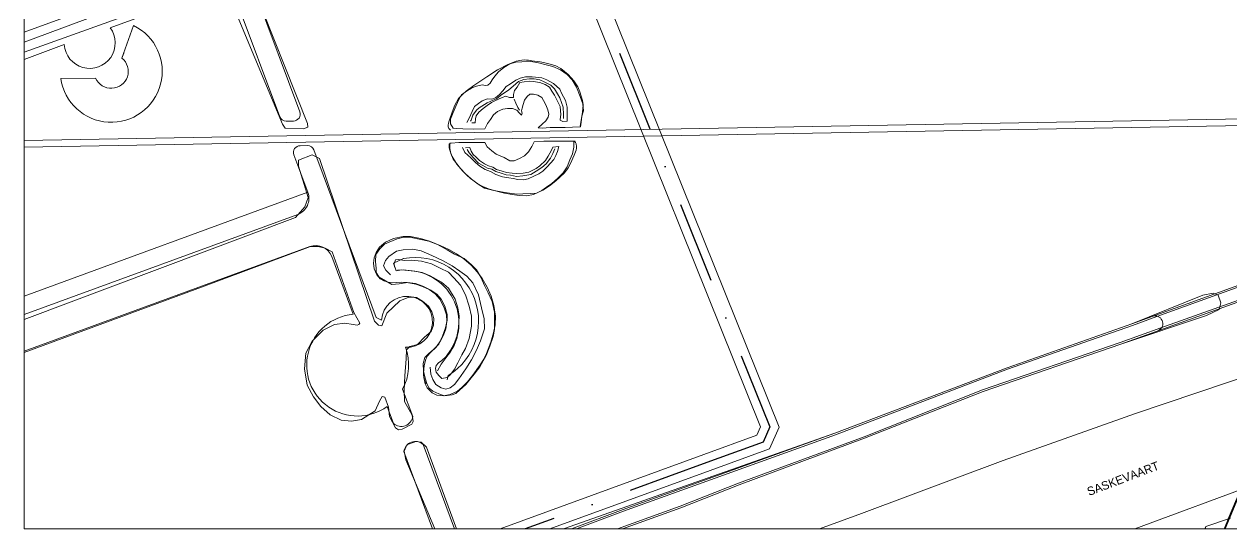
# Model space of a CAD drawing. Header units: millimetres. Extents: x 111563 to 112628, y 522776 to 523529.
# Drawn here: x 111564.2 to 111919.6, y 522776.3 to 522924.8 of the extents above; entities that cross this region are included whole.
import ezdxf
from ezdxf.enums import TextEntityAlignment as Align

# ---------------------------------------------------------------- set-up
doc = ezdxf.new("R2010")
doc.units = ezdxf.units.MM
doc.linetypes.add('DASHDOTX2', pattern=[48, 24, -11.95, 0.1, -11.95])
for name, color, linetype, lineweight, true_color in [('border', 18, 'Continuous', 0, 0x000000), ('bouwweg', 1, 'Continuous', 0, 0xff0000), ('bouwweg as', 18, 'DASHDOTX2', 0, 0x000000), ('KOP -ACHTERGROND', 47, 'Continuous', 0, 0x7f6f3f), ('W00 kant water', 5, 'Continuous', 0, 0x0000ff)]:
    doc.layers.add(name, color=color, linetype=linetype, lineweight=lineweight, true_color=true_color)
doc.styles.add('textstyle34', font='')
doc.styles.get('textstyle34').set_extended_font_data('251000')

msp = doc.modelspace()

# ---------------------------------------------------------------- hatches: boundary and pattern name
at = {"layer": 'W00 kant water'}
h = msp.add_hatch(dxfattribs=at)
h.set_pattern_fill('AR-B816', color=256, scale=1000, style=0)
h.paths.add_polyline_path([(111564.203, 522916.5213), (111648.74, 522947.114), (111649.602, 522947.856), (111649.693, 522949.128), (111648.846, 522950.214), (111648.058, 522950.439), (111645.184, 522949.716), (111564.203, 522919.47063)], flags=0)
h = msp.add_hatch(dxfattribs=at)
h.set_pattern_fill('AR-B816', color=256, scale=1000, style=0)
h.paths.add_polyline_path([(111564.203, 522916.5213), (111620.35066, 522936.75414), (111622.47204, 522936.35553), (111623.94083, 522934.54779), (111640.19765, 522895.36468), (111641.01495, 522894.22046), (111646.40914, 522894.00251), (111647.66234, 522894.4929), (111647.55336, 522895.58263), (111631.03095, 522937.36212), (111630.63865, 522939.58518), (111631.81556, 522940.69671), (111649.602, 522947.856), (111649.693, 522949.128), (111648.846, 522950.214), (111648.058, 522950.439), (111645.184, 522949.716), (111564.203, 522919.47063)], flags=0)
h = msp.add_hatch(dxfattribs=at)
h.set_pattern_fill('AR-B816', color=256, scale=1000, style=0)
h.paths.add_polyline_path([(111890.99781, 522776.255), (111927.598, 522789.83), (111942.707, 522794.107), (111949.479, 522795.21), (111956.852, 522794.976), (111966.162, 522794.004), (111986.907, 522790.818), (111996.382, 522788.169), (112000, 522786.859), (112018.251, 522780.223), (112025.087, 522777.326), (112030.337, 522777.151), (112035.482, 522779.159), (112038.297, 522781.425), (112042.866, 522786.284), (112043.657, 522786.493), (112045.52, 522786.062), (112049.158, 522794.586), (112049.375, 522797.055), (112064.127, 522819.268), (112073.264, 522829.577), (112079.475, 522837.318), (112087.946, 522843.674), (112097.061, 522849.579), (112109.413, 522855.669), (112122.163, 522860.465), (112136.387, 522865.469), (112163.324, 522872.952), (112177.462, 522876.185), (112206.815, 522880.58), (112224.989, 522882.527), (112246.324, 522884.191), (112302.272, 522886.529), (112338.429, 522887.511), (112373.932, 522888.916), (112422.798, 522888.813), (112479.845, 522891.504), (112529.812, 522891.918), (112549.59, 522892.51), (112568.774, 522893.577), (112567.61, 522926.137), (112559.529, 522927.373), (112545.828, 522927.356), (112531.433, 522927.679), (112531.362, 522926.728), (112530.066, 522925.239), (112493.099, 522923.584), (112466.912, 522922.828), (112395.855, 522919.972), (112368.562, 522919.202), (112343.554, 522918.875), (112311.498, 522917.508), (112279.314, 522915.672), (112241.728, 522914.345), (112219.285, 522914.253), (112208.454, 522912.673), (112193.846, 522911.134), (112161.902, 522904.577), (112131.092, 522896.953), (112116.55, 522891.506), (112100.288, 522886.282), (112059.149, 522870.959), (112042.461, 522864.057), (112019.175, 522855.678), (112000, 522849.138), (111984.748, 522843.936), (111956.205, 522833.496), (111927.291, 522822.384), (111891.246, 522810.207), (111852.281, 522796.329), (111810.618, 522780.762), (111798.24207, 522776.255)], flags=0)
h = msp.add_hatch(dxfattribs=at)
h.set_pattern_fill('AR-B816', color=256, scale=1000, style=0)
h.paths.add_polyline_path([(111564.203, 522837.92535), (111644.07323, 522867.90029), (111646.80367, 522871.00734), (111647.74521, 522873.83194), (111644.92061, 522882.96479), (111644.92061, 522884.7537), (111648.9692, 522886.35431), (111651.13472, 522885.22447), (111667.33114, 522837.35991), (111668.47536, 522836.1612), (111669.40164, 522836.05222), (111670.90809, 522839.7242), (111674.76837, 522843.39617), (111677.41062, 522844.45446), (111679.6809, 522844.3914), (111681.41514, 522843.28779), (111683.14938, 522841.83733), (111684.1584, 522840.16615), (111684.7575, 522838.14812), (111684.69444, 522836.22469), (111683.93768, 522834.33279), (111682.04578, 522832.69314), (111679.90162, 522830.48592), (111677.64962, 522829.90542), (111676.70367, 522828.90692), (111676.59857, 522826.30555), (111676.24364, 522821.27711), (111676.05292, 522817.10979), (111676.10171, 522813.78955), (111678.4174, 522809.74845), (111678.68983, 522807.84141), (111678.27326, 522807.05223), (111675.40387, 522805.60177), (111674.36333, 522805.44411), (111673.44891, 522806.01168), (111671.74619, 522809.29098), (111671.39935, 522812.0973), (111670.32727, 522815.02975), (111669.50744, 522815.18741), (111668.78221, 522813.86308), (111667.46452, 522810.95651), (111663.41887, 522808.43543), (111660.53107, 522807.99953), (111657.47981, 522808.21748), (111654.26509, 522809.85209), (111651.48626, 522812.2495), (111649.30679, 522815.08282), (111647.50873, 522818.56997), (111646.69142, 522823.31032), (111647.07283, 522827.9417), (111648.92765, 522831.51786), (111652.14237, 522834.73258), (111655.52055, 522836.36718), (111658.57181, 522836.80308), (111660.96923, 522836.36718), (111662.22242, 522836.20372), (111662.63734, 522836.36307), (111662.92626, 522836.83447), (111661.18818, 522839.98371), (111654.85987, 522857.75221), (111652.7258, 522858.88736), (111650.68255, 522859.38682), (111648.41226, 522859.38682), (111616.34448, 522847.38129), (111564.203, 522828.1815)], flags=0)
h = msp.add_hatch(dxfattribs=at)
h.set_pattern_fill('AR-B816', color=256, scale=1000, style=0)
h.paths.add_polyline_path([(111722.93819, 522776.255), (111802.72, 522804.432), (111853.408, 522823.698), (111890.13, 522836.623), (111911, 522845), (111914.02715, 522845.67385), (111915.58183, 522845.03884), (111916.28254, 522842.76155), (111915.79906, 522840.82091), (111912.11139, 522839.09477), (111886.897, 522830.656), (111846.368, 522816.664), (111811.515, 522802.902), (111774.616, 522789.234), (111757.387, 522782.467), (111740.27496, 522776.255)], flags=0)
h = msp.add_hatch(dxfattribs=at)
h.set_pattern_fill('AR-B816', color=256, scale=1000, style=0)
h.paths.add_polyline_path([(111685.04971, 522776.255), (111691.37269, 522776.255), (111691.37269, 522776.255), (111682.62319, 522800.25702), (111681.05397, 522801.76085), (111679.48475, 522801.957), (111676.85205, 522801.02611), (111676.03475, 522799.11908), (111676.47064, 522796.61268)], flags=0)

# ---------------------------------------------------------------- linework, layer by layer
at = {"layer": 'border'}
for p, q in [((111564.203, 523396.55553), (111564.203, 522776.255)), ((111564.203, 522776.255), (112627.903, 522776.255))]:
    msp.add_line(p, q, dxfattribs=at)
at = {"layer": 'bouwweg'}
for p, q in [((111715.81767, 522968.1872), (111780.90283, 522806.28596)), ((111724.18587, 522960.7761), (111786.33221, 522806.18526)), ((111780.90283, 522806.28596), (111779.7959, 522803.80274)), ((111786.33221, 522806.18526), (111783.50016, 522799.83201)), ((111779.7959, 522803.80274), (111764.14831, 522798.09247)), ((111783.50016, 522799.83201), (111766.06463, 522793.46926)), ((111764.14831, 522798.09247), (111704.30809, 522776.255)), ((111766.06463, 522793.46926), (111718.89318, 522776.255))]:
    msp.add_line(p, q, dxfattribs=at)
at = {"layer": 'bouwweg as', "lineweight": -2}
for p, q in [((111721.48003, 522960.80442), (111783.61752, 522806.23561)), ((111783.61752, 522806.23561), (111781.64803, 522801.81738)), ((111781.64803, 522801.81738), (111765.10647, 522795.78087)), ((111765.10647, 522795.78087), (111711.60063, 522776.255))]:
    msp.add_line(p, q, dxfattribs=at)
at = {"layer": 'KOP -ACHTERGROND'}
for p, q in [((111877.39408, 523037.10648), (111564.203, 522922.43918)), ((111564.203, 522914.45231), (111576.00774, 522918.77432)), ((111923.15133, 522896.97036), (111564.203, 522890.59725)), ((111564.203, 522888.59693), (111923.21175, 522894.97112)), ((111647.63396, 522875.37522), (111564.203, 522844.75652)), ((111647.67524, 522875.26389), (111647.63396, 522875.37522)), ((111564.203, 522839.33225), (111644.70743, 522868.83074)), ((111890.13, 522836.623), (111973.298, 522866.726)), ((111648.29326, 522859.34007), (111564.203, 522828.57922)), ((111660.99494, 522839.39971), (111654.69919, 522856.38238)), ((111931.573, 522846.645), (111886.897, 522830.656)), ((111890.29809, 522836.1521), (111897.52776, 522838.7689)), ((111853.408, 522823.698), (111890.13, 522836.623)), ((111853.57985, 522823.22842), (111890.29809, 522836.1521)), ((111898.67221, 522835.40126), (111886.73117, 522831.12771)), ((111886.73117, 522831.12771), (111846.19452, 522817.13307)), ((111886.897, 522830.656), (111846.368, 522816.664)), ((111802.72, 522804.432), (111853.408, 522823.698)), ((111802.8937, 522803.96312), (111853.57985, 522823.22842)), ((111891.246, 522810.207), (111927.291, 522822.384)), ((111846.19452, 522817.13307), (111811.33633, 522803.36902)), ((111846.368, 522816.664), (111811.515, 522802.902)), ((111852.281, 522796.329), (111891.246, 522810.207)), ((111917.27793, 522776.255), (111930.16708, 522807.18675)), ((111917.54877, 522776.255), (111930.41859, 522807.14038)), ((111740.416, 522781.946), (111802.72, 522804.432)), ((111740.58884, 522781.47681), (111802.8937, 522803.96312)), ((111811.33633, 522803.36902), (111774.43775, 522789.70117)), ((111811.515, 522802.902), (111774.616, 522789.234)), ((111684.4037, 522776.255), (111675.95777, 522799.03774)), ((111681.57991, 522801.12985), (111690.8009, 522776.255)), ((111810.618, 522780.762), (111852.281, 522796.329)), ((111774.43775, 522789.70117), (111757.21027, 522782.93477)), ((111774.616, 522789.234), (111757.387, 522782.467)), ((111725.27545, 522776.255), (111740.416, 522781.946)), ((111726.69654, 522776.255), (111740.58884, 522781.47681)), ((111757.21027, 522782.93477), (111738.80968, 522776.255)), ((111757.387, 522782.467), (111740.27496, 522776.255)), ((111798.24207, 522776.255), (111810.618, 522780.762)), ((111911.95301, 522776.94516), (111911.59095, 522776.255)), ((111911.67899, 522776.255), (111911.95301, 522776.94516)), ((111911.95301, 522776.94516), (111919.12067, 522779.37734))]:
    msp.add_line(p, q, dxfattribs=at)
for points in [[(111677.52053, 522955.93047), (111635.28089, 522940.47471, 0.415449154), (111632.31077, 522934.04127), (111645.30404, 522898.99017)], [(111639.40701, 522897.56156), (111626.63411, 522932.00732, 0.413005614), (111620.22701, 522934.96413), (111589.53753, 522923.72793)], [(111574.97742, 522908.81551, 1.661712754), (111596.42432, 522924.3938, 1.661712754)]]:
    msp.add_lwpolyline(points, format="xyb", dxfattribs=at)
for points in [[(111592.98149, 522914.80244), (111596.42433, 522924.39379)], [(111727.824, 522894.783), (111728.48, 522898.9), (111728.48, 522898.9), (111728.64759, 522901.04289), (111728.64759, 522901.04289), (111728.488, 522902.388), (111728.488, 522902.388), (111727.7425, 522904.93957), (111727.7425, 522904.93957), (111727.141, 522906.32), (111727.141, 522906.32), (111725.95074, 522908.15768), (111725.95074, 522908.15768), (111724.324, 522909.967), (111724.324, 522909.967), (111722.16324, 522911.73322), (111722.16324, 522911.73322), (111720.612, 522912.543), (111720.612, 522912.543), (111718.31861, 522913.26419), (111718.31861, 522913.26419), (111716.082, 522913.718), (111716.082, 522913.718), (111713.63186, 522914.06454), (111713.63186, 522914.06454), (111712.629, 522914.185), (111712.629, 522914.185), (111711.96998, 522914.24658), (111711.96998, 522914.24658), (111711.371, 522914.288), (111711.371, 522914.288), (111710.65149, 522914.24538), (111710.65149, 522914.24538), (111709.014, 522913.872), (111709.014, 522913.872), (111706.55628, 522912.97123), (111706.55628, 522912.97123), (111703.438, 522911.322), (111703.438, 522911.322), (111700.30592, 522909.33977), (111700.30592, 522909.33977), (111696.519, 522906.745), (111696.519, 522906.745), (111694.2731, 522905.09581), (111694.2731, 522905.09581), (111693.234, 522904.249), (111693.234, 522904.249), (111692.03411, 522902.90252), (111692.03411, 522902.90252), (111690.962, 522900.948), (111690.962, 522900.948), (111690.13398, 522898.86367), (111690.13398, 522898.86367), (111689.488, 522896.98), (111689.488, 522896.98), (111689.19844, 522896.03462), (111689.19844, 522896.03462), (111689.056, 522895.529), (111689.056, 522895.529), (111689.00097, 522895.20394), (111689.00097, 522895.20394), (111688.983, 522894.565), (111688.983, 522894.565), (111689.14165, 522894.08866), (111689.14165, 522894.08866), (111689.701, 522893.567), (111689.701, 522893.567)], [(111690.39515, 522894.16359), (111691.2845, 522894.11428), (111693.30594, 522893.99894), (111696.52633, 522893.8866), (111699.75448, 522893.96945), (111700.54129, 522895.57911), (111701.40367, 522896.78911), (111702.34603, 522898.16488), (111703.50372, 522899.12456), (111705.01854, 522899.83058), (111706.43124, 522900.00381), (111707.90479, 522899.94137), (111709.17118, 522899.46297), (111709.94826, 522898.57649), (111710.57443, 522898.04746), (111710.6973, 522898.57632), (111710.51406, 522899.27394), (111710.76979, 522900.03819), (111710.98896, 522901.16012), (111711.45712, 522902.4268), (111712.19034, 522903.48951), (111713.01896, 522904.23805), (111714.02998, 522904.18263), (111715.31017, 522903.90184), (111716.47943, 522903.17843), (111717.06516, 522902.35739), (111717.71243, 522901.07056), (111718.33689, 522899.61385), (111718.55068, 522898.34468), (111718.40369, 522897.43958), (111717.74582, 522896.36486), (111716.58022, 522895.35191), (111715.4765, 522894.27403), (111716.65166, 522894.21827), (111718.959, 522894.38126), (111720.77647, 522894.37857), (111723.41097, 522894.37617), (111725.56263, 522894.48854), (111727.91694, 522894.55639), (111728.08553, 522895.9485), (111728.30978, 522897.71114), (111728.74042, 522899.28409), (111728.58723, 522901.36271), (111727.78119, 522903.49535), (111726.74847, 522906.25649), (111725.40633, 522908.46629), (111723.99094, 522909.96434), (111722.00415, 522911.33392), (111719.80392, 522912.30616), (111717.77684, 522912.86793), (111715.50008, 522913.38984), (111713.32818, 522913.79776), (111710.60451, 522913.76616), (111708.90017, 522913.60348), (111707.1602, 522913.16687), (111705.3455, 522912.02452), (111703.76888, 522910.78855), (111702.67838, 522909.4816), (111701.89181, 522908.40533), (111701.37159, 522907.48473), (111700.6321, 522906.83982), (111699.85781, 522906.79887), (111699.05406, 522906.91299), (111698.07738, 522906.77484), (111696.87202, 522906.48188), (111695.88021, 522905.94177), (111694.67123, 522905.30399), (111692.88055, 522904.01542), (111691.96714, 522902.4394), (111690.99373, 522900.18663), (111690.46833, 522898.80869), (111689.69672, 522896.86613), (111689.61321, 522895.50135), (111690.39515, 522894.16359)], [(111585.23874, 522908.93892), (111574.97742, 522908.81551)], [(111694.43962, 522895.8381), (111695.15736, 522897.12539), (111695.98666, 522899.08425), (111696.7164, 522900.54638), (111697.88677, 522901.44806), (111698.98915, 522902.20057), (111700.57649, 522902.79494), (111701.78533, 522902.74077), (111702.91456, 522903.17157), (111704.06884, 522904.06786), (111705.04155, 522905.13977), (111706.0641, 522906.41944), (111707.29768, 522907.22844), (111708.91952, 522908.37359), (111710.12851, 522908.95153), (111711.7346, 522909.33687), (111713.64134, 522909.32743), (111716.51854, 522909.01018), (111717.98877, 522908.39584), (111719.94846, 522907.36875), (111721.79111, 522905.6544), (111722.36271, 522904.51593), (111723.52581, 522902.33908), (111723.98197, 522900.39128), (111724.02541, 522898.46115), (111723.9922, 522896.26509), (111722.70727, 522896.20633), (111721.90233, 522896.51708), (111722.03267, 522897.58882), (111722.16551, 522898.16188), (111721.9231, 522900.55533), (111720.99626, 522902.37069), (111720.27667, 522903.95107), (111719.47249, 522905.08241), (111718.74637, 522906.27538), (111717.52112, 522907.02493), (111715.91397, 522907.59326), (111714.00856, 522907.97301), (111712.75543, 522908.0488), (111711.317, 522907.85715), (111710.0982, 522907.61414), (111709.26103, 522906.29711), (111708.45373, 522905.25188), (111708.16014, 522904.13099), (111708.19189, 522903.19716), (111707.01308, 522903.25539), (111705.9537, 522903.59293), (111704.83066, 522903.18592), (111703.77975, 522902.6839), (111702.65081, 522902.19894), (111701.73707, 522901.7256), (111700.41812, 522900.90132), (111699.22678, 522900.00902), (111697.95455, 522898.92869), (111697.18485, 522897.81774), (111697.04982, 522896.9305), (111696.9531, 522895.81045), (111695.92116, 522895.78862)], [(111722.91919, 522897.01959), (111722.93571, 522898.21652), (111722.84719, 522900.35534), (111721.81475, 522903.12294), (111721.11819, 522904.33467), (111720.24405, 522905.73587), (111719.1824, 522906.84124), (111717.19968, 522907.84648), (111715.92713, 522908.43302), (111714.2697, 522908.69398), (111712.86618, 522908.71934), (111711.19516, 522908.55759), (111709.6533, 522907.95337), (111708.07878, 522906.54968), (111706.78362, 522905.45134), (111704.33352, 522903.82272), (111703.19675, 522902.81691), (111702.23331, 522902.39123), (111700.44394, 522901.65208), (111698.08484, 522900.1988), (111697.2779, 522899.47785), (111696.17852, 522897.98831), (111695.76948, 522896.54646), (111695.53978, 522896.27791)], [(111708.39387, 522902.7058), (111708.84258, 522901.55191), (111709.44054, 522900.28441), (111709.98781, 522899.51355)], [(111641.31774, 522896.25723), (111643.46424, 522896.29534)], [(111645.40652, 522889.03854), (111647.55172, 522889.07663)], [(111649.46251, 522887.77213), (111652.17383, 522880.458)], [(111689.231, 522889.569), (111689.22074, 522888.54604), (111689.22074, 522888.54604), (111689.318, 522887.991), (111689.318, 522887.991), (111689.72983, 522886.80362), (111689.72983, 522886.80362), (111690.164, 522885.847), (111690.164, 522885.847), (111691.55338, 522883.58018), (111691.55338, 522883.58018), (111693.28, 522881.514), (111693.28, 522881.514), (111694.39971, 522880.41851), (111694.39971, 522880.41851), (111695.545, 522879.417), (111695.545, 522879.417), (111697.65095, 522877.85708), (111697.65095, 522877.85708), (111699.157, 522877.025), (111699.157, 522877.025), (111700.82048, 522876.37615), (111700.82048, 522876.37615), (111703.553, 522875.572), (111703.553, 522875.572), (111705.53168, 522875.09526), (111705.53168, 522875.09526), (111707.79, 522874.626), (111707.79, 522874.626), (111709.89781, 522874.34294), (111709.89781, 522874.34294), (111711.982, 522874.303), (111711.982, 522874.303), (111714.08529, 522874.69042), (111714.08529, 522874.69042), (111716.799, 522875.93), (111716.799, 522875.93), (111718.75012, 522877.19494), (111718.75012, 522877.19494), (111720.665, 522878.685), (111720.665, 522878.685), (111723.13158, 522880.99234), (111723.13158, 522880.99234), (111724.169, 522882.298), (111724.169, 522882.298), (111725.0011, 522883.78142), (111725.0011, 522883.78142), (111726.058, 522886.212), (111726.058, 522886.212), (111726.61333, 522887.75969), (111726.61333, 522887.75969), (111726.75, 522888.312), (111726.75, 522888.312), (111726.7645, 522888.78145), (111726.7645, 522888.78145), (111726.611, 522889.63), (111726.611, 522889.63), (111726.47625, 522889.96868), (111726.47625, 522889.96868), (111726.166, 522890.436), (111726.166, 522890.436)], [(111689.47648, 522889.74248), (111689.40811, 522888.20163), (111689.77016, 522886.75946), (111690.45023, 522885.08529), (111692.59729, 522882.35776), (111693.99352, 522880.83714), (111695.85958, 522879.16796), (111697.7684, 522877.74759), (111699.69607, 522876.56815), (111702.38611, 522875.8691), (111705.15607, 522875.37134), (111707.57563, 522874.97962), (111709.46338, 522874.79928), (111710.95293, 522874.85817), (111713.07596, 522874.94478), (111714.96879, 522875.06796), (111716.55075, 522875.86734), (111717.92914, 522876.82167), (111719.48064, 522877.90554), (111721.26441, 522879.50335), (111722.81146, 522881.0828), (111723.93537, 522882.83532), (111724.80359, 522884.87184), (111725.58695, 522886.67453), (111725.92347, 522888.55513), (111725.98831, 522890.38046), (111723.19974, 522890.36026), (111720.14929, 522890.33874), (111717.15785, 522890.35747), (111714.26175, 522890.20714), (111713.55131, 522888.77045), (111712.64387, 522887.22112), (111711.43045, 522886.07999), (111709.97819, 522885.2782), (111708.37834, 522884.53925), (111707.06482, 522884.62887), (111705.44251, 522885.54885), (111703.12805, 522886.50967), (111701.84065, 522887.54137), (111700.47939, 522888.74573), (111699.76451, 522889.98693), (111695.85126, 522889.96519), (111692.1085, 522889.9808), (111689.83182, 522889.81476), (111689.47648, 522889.74248)], [(111693.15991, 522888.47684), (111693.90085, 522887.07148), (111695.59408, 522885.49394), (111696.98818, 522884.12128), (111698.24252, 522883.00274), (111699.84735, 522882.07714), (111701.39939, 522881.41678), (111702.96437, 522880.55464), (111704.93605, 522879.89644), (111706.81494, 522879.61395), (111708.14083, 522879.4105), (111709.43815, 522879.04489), (111711.14784, 522878.99355), (111712.53496, 522879.28265), (111714.16563, 522880.02085), (111715.60084, 522880.72106), (111716.77562, 522881.56446), (111718.06073, 522882.78342), (111719.10106, 522883.87779), (111720.08798, 522884.95091), (111720.59861, 522886.14299), (111721.12192, 522887.33256), (111721.52719, 522888.77196), (111719.79321, 522888.58589), (111719.38501, 522887.71419), (111718.43778, 522885.93544), (111717.58269, 522884.63427), (111715.89192, 522883.11201), (111714.86082, 522882.37146), (111712.74883, 522881.20142), (111711.01139, 522880.96466), (111709.21465, 522880.81086), (111707.78141, 522880.94488), (111706.16461, 522881.14081), (111704.86584, 522881.52668), (111703.22468, 522882.07557), (111702.14514, 522882.67877), (111700.81578, 522883.13032), (111699.70461, 522883.71125), (111698.22553, 522884.7077), (111697.22283, 522885.68662), (111696.33618, 522886.45163), (111695.72888, 522887.40273), (111695.30728, 522888.51237), (111694.07242, 522888.43223)], [(111720.35338, 522888.09792), (111719.74158, 522886.7324), (111719.10235, 522885.3741), (111717.7553, 522883.72482), (111716.48918, 522882.57569), (111714.89316, 522881.52774), (111713.28942, 522880.56098), (111710.92709, 522880.14707), (111709.1051, 522879.92884), (111707.3508, 522880.34084), (111705.99356, 522880.50389), (111704.58857, 522880.92152), (111702.96772, 522881.45303), (111701.76953, 522882.09128), (111700.54109, 522882.44714), (111699.12706, 522883.19883), (111697.9156, 522883.9396), (111696.28981, 522885.56824), (111695.1014, 522886.94755), (111694.51045, 522887.95815)], [(111647.63396, 522875.37522), (111643.5668, 522886.3435)], [(111652.17383, 522880.458), (111667.74591, 522838.44892)], [(111681.879, 522820.577), (111681.88541, 522820.43072), (111681.88541, 522820.43072), (111682.1712, 522818.9111), (111682.1712, 522818.9111), (111682.806, 522817.739), (111682.806, 522817.739), (111684.27767, 522816.32952), (111684.27767, 522816.32952), (111685.644, 522815.653), (111685.644, 522815.653), (111687.6282, 522815.39818), (111687.6282, 522815.39818), (111689.517, 522815.77), (111689.517, 522815.77), (111691.69311, 522816.80953), (111691.69311, 522816.80953), (111693.026, 522817.839), (111693.026, 522817.839), (111694.61506, 522819.53502), (111694.61506, 522819.53502), (111696.204, 522821.481), (111696.204, 522821.481), (111698.38749, 522824.49752), (111698.38749, 522824.49752), (111699.438, 522826.197), (111699.438, 522826.197), (111700.25789, 522827.89729), (111700.25789, 522827.89729), (111701.517, 522831.22), (111701.517, 522831.22), (111702.32299, 522833.93286), (111702.32299, 522833.93286), (111702.799, 522836.335), (111702.799, 522836.335), (111702.90198, 522838.87765), (111702.90198, 522838.87765), (111702.434, 522841.967), (111702.434, 522841.967), (111701.58465, 522844.75698), (111701.58465, 522844.75698), (111700.424, 522847.388), (111700.424, 522847.388), (111698.96763, 522849.93075), (111698.96763, 522849.93075), (111697.642, 522851.782), (111697.642, 522851.782), (111695.71689, 522853.89319), (111695.71689, 522853.89319), (111693.604, 522855.702), (111693.604, 522855.702), (111691.38558, 522857.23514), (111691.38558, 522857.23514), (111689.133, 522858.53), (111689.133, 522858.53), (111686.84406, 522859.60847), (111686.84406, 522859.60847), (111683.506, 522860.917), (111683.506, 522860.917), (111680.81106, 522861.72437), (111680.81106, 522861.72437), (111677.913, 522862.263), (111677.913, 522862.263), (111675.71487, 522862.28322), (111675.71487, 522862.28322), (111672.862, 522861.69), (111672.862, 522861.69), (111670.51562, 522860.62192), (111670.51562, 522860.62192), (111668.786, 522859.15), (111668.786, 522859.15), (111667.73691, 522857.61261), (111667.73691, 522857.61261), (111667.165, 522856.034), (111667.165, 522856.034), (111667.00798, 522854.46086), (111667.00798, 522854.46086), (111667.218, 522852.823), (111667.218, 522852.823), (111667.95898, 522850.98666), (111667.95898, 522850.98666), (111668.944, 522849.867), (111668.944, 522849.867), (111670.0266, 522849.21801), (111670.0266, 522849.21801), (111671.267, 522848.819), (111671.267, 522848.819), (111672.53565, 522848.6777), (111673.80949, 522848.76001), (111673.80949, 522848.76001), (111675.29548, 522848.87511), (111676.782, 522848.767), (111676.782, 522848.767), (111679.40873, 522848.25549), (111679.40873, 522848.25549), (111681.454, 522847.638), (111681.454, 522847.638), (111683.42043, 522846.69872), (111683.42043, 522846.69872), (111685.173, 522845.399), (111685.173, 522845.399), (111686.46847, 522843.89774), (111686.46847, 522843.89774), (111687.691, 522841.617), (111687.691, 522841.617), (111688.44496, 522839.20262), (111688.44496, 522839.20262), (111688.607, 522837.291), (111688.607, 522837.291), (111688.30406, 522835.13143), (111688.30406, 522835.13143), (111687.632, 522833.293), (111687.632, 522833.293), (111686.67668, 522831.60002), (111686.67668, 522831.60002), (111685.4, 522829.778), (111685.4, 522829.778), (111683.8225, 522828.22354), (111683.8225, 522828.22354), (111682.784, 522827.072), (111682.784, 522827.072), (111682.26862, 522825.94163), (111682.26862, 522825.94163), (111681.871, 522824.287), (111681.871, 522824.287), (111681.77284, 522823.3941), (111681.77284, 522823.3941), (111681.711, 522821.794), (111681.711, 522821.794), (111681.83607, 522820.63463), (111681.83607, 522820.63463), (111681.88541, 522820.43072), (111681.88541, 522820.43072), (111682.374, 522818.938), (111682.374, 522818.938)], [(111668.69832, 522850.37501), (111672.43695, 522848.17361), (111674.58567, 522848.40529), (111677.03715, 522848.79351), (111679.31114, 522848.44121), (111681.50597, 522847.64061), (111683.89364, 522846.55678), (111685.62438, 522845.37245), (111686.88127, 522843.85092), (111687.99788, 522841.77254), (111688.71649, 522839.38905), (111688.64459, 522837.68658), (111688.22537, 522835.46819), (111687.28762, 522832.94587), (111686.20691, 522830.59767), (111684.65807, 522829.06061), (111683.20713, 522827.74695), (111682.08164, 522826.71475), (111681.57568, 522824.90758), (111681.7091, 522822.66097), (111682.17524, 522820.61044), (111682.8186, 522818.75171), (111683.34934, 522817.63426), (111684.43997, 522816.78413), (111686.24745, 522816.04405), (111687.90342, 522815.42526), (111690.18744, 522815.73829), (111691.25744, 522816.12128), (111692.32429, 522817.11955), (111694.11968, 522818.70031), (111695.37422, 522820.18985), (111696.66228, 522821.75592), (111698.33228, 522823.92767), (111700.15615, 522827.23707), (111701.22787, 522829.99995), (111702.19717, 522832.89996), (111702.61439, 522834.92453), (111702.57685, 522836.5789), (111702.61077, 522840.02261), (111701.95196, 522843.13501), (111700.78427, 522845.75468), (111699.76801, 522847.67033), (111698.53972, 522850.33251), (111697.26616, 522852.47462), (111695.73968, 522854.10875), (111693.69736, 522855.78852), (111690.87667, 522857.06625), (111688.6446, 522858.41664), (111685.78785, 522859.9379), (111683.25771, 522860.96552), (111680.43936, 522861.52342), (111677.72946, 522862.06998), (111675.92729, 522862.10463), (111673.94198, 522861.59887), (111671.61406, 522860.65762), (111670.25509, 522860.00641), (111668.83617, 522858.65907), (111667.70737, 522856.97317), (111667.53675, 522854.90179), (111667.75176, 522852.90551), (111667.79698, 522851.73312), (111668.69832, 522850.37501)], [(111672.00118, 522851.01773), (111670.59055, 522852.35846), (111669.91317, 522853.64346), (111670.47994, 522855.25141), (111671.49539, 522856.44576), (111673.75805, 522858.00204), (111675.75663, 522858.40992), (111678.53829, 522858.53928), (111680.97843, 522858.06872), (111684.19969, 522856.74117), (111687.27699, 522855.20791), (111690.14271, 522853.65197), (111692.44505, 522852.10472), (111694.48015, 522850.66803), (111696.21931, 522848.6882), (111697.91509, 522845.14194), (111698.74379, 522841.31743), (111699.52041, 522838.05339), (111699.60979, 522835.09944), (111698.45758, 522831.58541), (111697.28387, 522828.88052), (111695.85104, 522826.05213), (111694.19081, 522823.33776), (111692.06871, 522820.41604), (111690.86579, 522818.76233), (111689.55935, 522817.72734), (111688.32221, 522817.3403), (111686.95455, 522817.76415), (111685.3828, 522818.79133), (111684.49061, 522820.17043), (111683.91229, 522821.77869), (111683.67581, 522823.81091)], [(111685.81285, 522822.80127), (111686.92272, 522824.72712), (111688.98321, 522827.45752), (111689.61737, 522828.35351), (111690.18633, 522829.29225), (111690.68721, 522830.26901), (111691.1175, 522831.27886), (111691.47502, 522832.31671), (111691.75797, 522833.37732), (111691.96492, 522834.45534), (111692.09482, 522835.54533), (111692.14702, 522836.64179), (111692.12126, 522837.73919), (111692.01766, 522838.832), (111691.83676, 522839.91469), (111691.57945, 522840.98181), (111691.24705, 522842.02798), (111690.84122, 522843.04791), (111690.36402, 522844.03646), (111689.81785, 522844.98864), (111689.20546, 522845.89965), (111688.52996, 522846.76489), (111687.79474, 522847.58), (111687.00351, 522848.34086), (111686.16027, 522849.04364), (111685.26927, 522849.68479), (111684.33501, 522850.26107), (111683.36219, 522850.76959), (111682.35574, 522851.20776), (111681.32071, 522851.57339), (111680.26235, 522851.86462), (111679.18598, 522852.08), (111678.09704, 522852.21842), (111675.29758, 522852.53243), (111673.68105, 522852.16132), (111672.88814, 522854.42765), (111675.8301, 522855.83913)], [(111674.09999, 522852.41626), (111675.7033, 522852.50666), (111678.33977, 522852.20595), (111681.32591, 522851.72983), (111683.70424, 522850.74175), (111686.96054, 522848.91483), (111689.06671, 522847.10788), (111691.05306, 522843.82423), (111691.82517, 522841.29528), (111692.16777, 522838.85202), (111692.03128, 522835.45119), (111691.53787, 522832.82814), (111690.70135, 522830.80436), (111689.65328, 522828.86308), (111688.33921, 522826.94437), (111687.12094, 522825.76802), (111686.09562, 522825.16038), (111685.47455, 522824.36943), (111685.20499, 522823.49111), (111685.41313, 522822.34932), (111686.18756, 522821.37702), (111687.13514, 522820.51217), (111688.69987, 522820.76924), (111689.69456, 522821.66532), (111690.84237, 522823.25376), (111691.82385, 522825.14991), (111692.94038, 522827.48012), (111694.08794, 522829.3191), (111695.13902, 522832.30533), (111695.86006, 522835.88895), (111695.81708, 522838.89146), (111695.15441, 522841.76971), (111694.10048, 522845.13458), (111692.59934, 522848.00334), (111690.64786, 522850.11865), (111689.08946, 522851.80848), (111686.65675, 522853.02085), (111684.0277, 522854.28586), (111681.13909, 522855.0829), (111678.11701, 522855.37589), (111676.05533, 522855.28646), (111674.40779, 522855.53222), (111673.46347, 522855.42429), (111673.09953, 522854.38111), (111673.15915, 522853.28841)], [(111688.70544, 522820.1196), (111688.96748, 522821.38134), (111690.40144, 522822.35318), (111691.73964, 522823.45315), (111692.97068, 522824.67187), (111694.08405, 522825.99895), (111695.07025, 522827.42307), (111695.92089, 522828.93208), (111696.62871, 522830.51313), (111697.18767, 522832.15273), (111697.59301, 522833.8369), (111697.84126, 522835.55128), (111697.93032, 522837.28124), (111697.85943, 522839.01205), (111697.62918, 522840.72894), (111697.24154, 522842.41727), (111696.69982, 522844.06265), (111696.00863, 522845.65104), (111695.17388, 522847.1689), (111694.20267, 522848.60329), (111693.10329, 522849.94198), (111691.88512, 522851.17355), (111690.55853, 522852.2875), (111689.13485, 522853.27434), (111687.62621, 522854.12564), (111686.04547, 522854.83416), (111684.40612, 522855.39384), (111682.72213, 522855.79992), (111681.00786, 522856.04893), (111679.27793, 522856.13875), (111677.54709, 522856.06862), (111675.8301, 522855.83913), (111675.74779, 522855.83008)], [(111897.52776, 522838.7689), (111944.21746, 522855.66843)], [(111945.42683, 522852.54464), (111931.39847, 522847.1136), (111898.67221, 522835.40126)], [(111675.55664, 522817.37844), (111678.53778, 522809.33639)], [(111675.55664, 522817.37844), (111678.53778, 522809.33639)], [(111675.55664, 522817.37844), (111678.53778, 522809.33639)], [(111672.90402, 522807.27517), (111671.05707, 522812.25729)], [(111918.48979, 522779.16326), (111920.90047, 522784.94847)]]:
    msp.add_lwpolyline(points, dxfattribs=at)
for centre, radius, start, end in [((111583.48983, 522919.29225), 7.5, 183.9597708, 36.2581808), ((111583.48983, 522919.29225), 10.5, 334.684596, 345.8239556), ((111589.82882, 522910.92163), 5, 203.362155, 50.910449), ((111643.42873, 522898.29503), 2, 271.0171779, 20.3395027), ((111641.28223, 522898.25692), 2, 200.3453755, 271.0171779), ((111645.44202, 522887.03885), 2, 91.0171779, 200.3453755), ((111647.58722, 522887.07694), 2, 20.3395027, 91.0171779), ((111642.98718, 522873.5255), 5, 290.1238801, 20.3453755), ((111650.01097, 522854.64438), 5, 20.3405527, 110.0928996), ((111676.85098, 522837.19812), 7.5, 266.4248654, 176.1057829), ((111662.33324, 522824.45954), 15, 95.1187683, 305.562341), ((111662.33324, 522824.45954), 15, 62.0303641, 68.8479217), ((111896.91269, 522836.67103), 2.31783, 298.8210426, 109.7626044), ((111662.33324, 522824.45954), 15, 331.8299303, 20.5002842), ((111675.18641, 522809.76667), 3.37888, 227.5080707, 352.6839806), ((111679.32206, 522798.59713), 3.39302, 48.2838559, 172.5385976)]:
    msp.add_arc(centre, radius, start, end, dxfattribs=at)
at = {"layer": 'W00 kant water', "linetype": 'Continuous', "lineweight": 0}
for points in [[(111564.203, 522916.5213), (111620.35066, 522936.75414), (111622.47204, 522936.35553), (111623.94083, 522934.54779), (111640.19765, 522895.36468), (111641.01495, 522894.22046), (111646.40914, 522894.00251), (111647.66234, 522894.4929), (111647.55336, 522895.58263), (111631.03095, 522937.36212), (111630.63865, 522939.58518), (111631.81556, 522940.69671), (111649.602, 522947.856), (111649.693, 522949.128), (111648.846, 522950.214), (111648.058, 522950.439), (111645.184, 522949.716), (111564.203, 522919.47063)], [(111722.93819, 522776.255), (111802.72, 522804.432), (111853.408, 522823.698), (111890.13, 522836.623), (111911, 522845), (111914.02715, 522845.67385), (111915.58183, 522845.03884), (111916.28254, 522842.76155), (111915.79906, 522840.82091), (111912.11139, 522839.09477), (111886.897, 522830.656), (111846.368, 522816.664), (111811.515, 522802.902), (111774.616, 522789.234), (111757.387, 522782.467), (111740.27496, 522776.255)], [(111927.291, 522822.384), (111891.246, 522810.207), (111852.281, 522796.329), (111810.618, 522780.762), (111798.24207, 522776.255)], [(111890.99781, 522776.255), (111927.598, 522789.83), (111942.707, 522794.107), (111949.479, 522795.21), (111956.852, 522794.976), (111966.162, 522794.004), (111986.907, 522790.818), (111996.382, 522788.169), (112000, 522786.859), (112018.251, 522780.223), (112025.087, 522777.326), (112030.337, 522777.151), (112035.482, 522779.159), (112038.297, 522781.425), (112042.866, 522786.284), (112043.657, 522786.493), (112045.52, 522786.062)]]:
    msp.add_lwpolyline(points, dxfattribs=at)
at = {"layer": 'W00 kant water'}
for points in [[(111564.203, 522837.92535), (111644.07323, 522867.90029), (111646.80367, 522871.00734), (111647.74521, 522873.83194), (111644.92061, 522882.96479), (111644.92061, 522884.7537), (111648.9692, 522886.35431), (111651.13472, 522885.22447), (111667.33114, 522837.35991), (111668.47536, 522836.1612), (111669.40164, 522836.05222), (111670.90809, 522839.7242), (111674.76837, 522843.39617), (111677.41062, 522844.45446), (111679.6809, 522844.3914), (111681.41514, 522843.28779), (111683.14938, 522841.83733), (111684.1584, 522840.16615), (111684.7575, 522838.14812), (111684.69444, 522836.22469), (111683.93768, 522834.33279), (111682.04578, 522832.69314), (111679.90162, 522830.48592), (111677.64962, 522829.90542), (111676.70367, 522828.90692), (111676.59857, 522826.30555), (111676.24364, 522821.27711), (111676.05292, 522817.10979), (111676.10171, 522813.78955), (111678.4174, 522809.74845), (111678.68983, 522807.84141), (111678.27326, 522807.05223), (111675.40387, 522805.60177), (111674.36333, 522805.44411), (111673.44891, 522806.01168), (111671.74619, 522809.29098), (111671.39935, 522812.0973), (111670.32727, 522815.02975), (111669.50744, 522815.18741), (111668.78221, 522813.86308), (111667.46452, 522810.95651), (111663.41887, 522808.43543), (111660.53107, 522807.99953), (111657.47981, 522808.21748), (111654.26509, 522809.85209), (111651.48626, 522812.2495), (111649.30679, 522815.08282), (111647.50873, 522818.56997), (111646.69142, 522823.31032), (111647.07283, 522827.9417), (111648.92765, 522831.51786), (111652.14237, 522834.73258), (111655.52055, 522836.36718), (111658.57181, 522836.80308), (111660.96923, 522836.36718), (111662.22242, 522836.20372), (111662.63734, 522836.36307), (111662.92626, 522836.83447), (111661.18818, 522839.98371), (111654.85987, 522857.75221), (111652.7258, 522858.88736), (111650.68255, 522859.38682), (111648.41226, 522859.38682), (111616.34448, 522847.38129), (111564.203, 522828.1815)], [(111685.04971, 522776.255), (111676.47064, 522796.61268), (111676.03475, 522799.11908), (111676.85205, 522801.02611), (111679.48475, 522801.957), (111681.05397, 522801.76085), (111682.62319, 522800.25702), (111691.37269, 522776.255), (111691.37269, 522776.255)]]:
    msp.add_lwpolyline(points, dxfattribs=at)

# ---------------------------------------------------------------- texts
at = {"layer": 'KOP -ACHTERGROND', "style": 'textstyle34'}
msp.add_text('SASKEVAART', height=2.5, rotation=20.807313, dxfattribs=at).set_placement((111877.81588, 522785.22135), align=Align.BOTTOM_LEFT)

doc.saveas('drawing.dxf')
